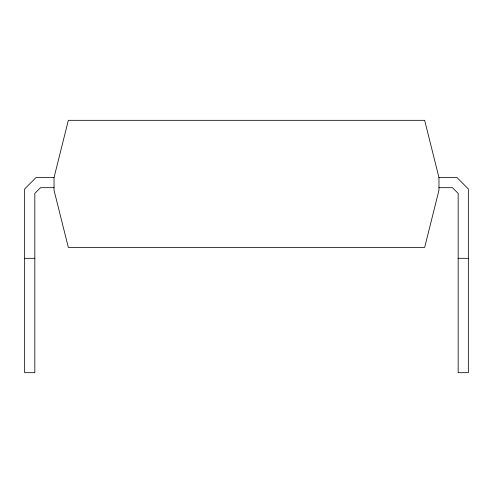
<?xml version="1.0" encoding="UTF-8"?>
<svg xmlns="http://www.w3.org/2000/svg" width="493" height="493" viewBox="0 0 493 493"><rect width="100%" height="100%" fill="white"/><g stroke="black" fill="none" stroke-linecap="round" stroke-linejoin="round"><path stroke-width="0.74" d="M54.045 177.505L68.342 120.323L424.658 120.323L438.955 177.505L438.955 190.261L424.658 247.443L68.342 247.443L54.045 190.261L54.045 177.505L36.088 177.505L24.65 188.942L24.65 372.677L34.83 372.677L34.83 193.404L40.549 187.685L54.045 187.685M438.955 177.505L456.912 177.505L468.35 188.942L468.35 372.677L458.17 372.677L458.17 193.404L452.451 187.685L438.955 187.685M24.65 258.307L34.83 258.307M458.17 258.307L468.35 258.307"/></g></svg>
